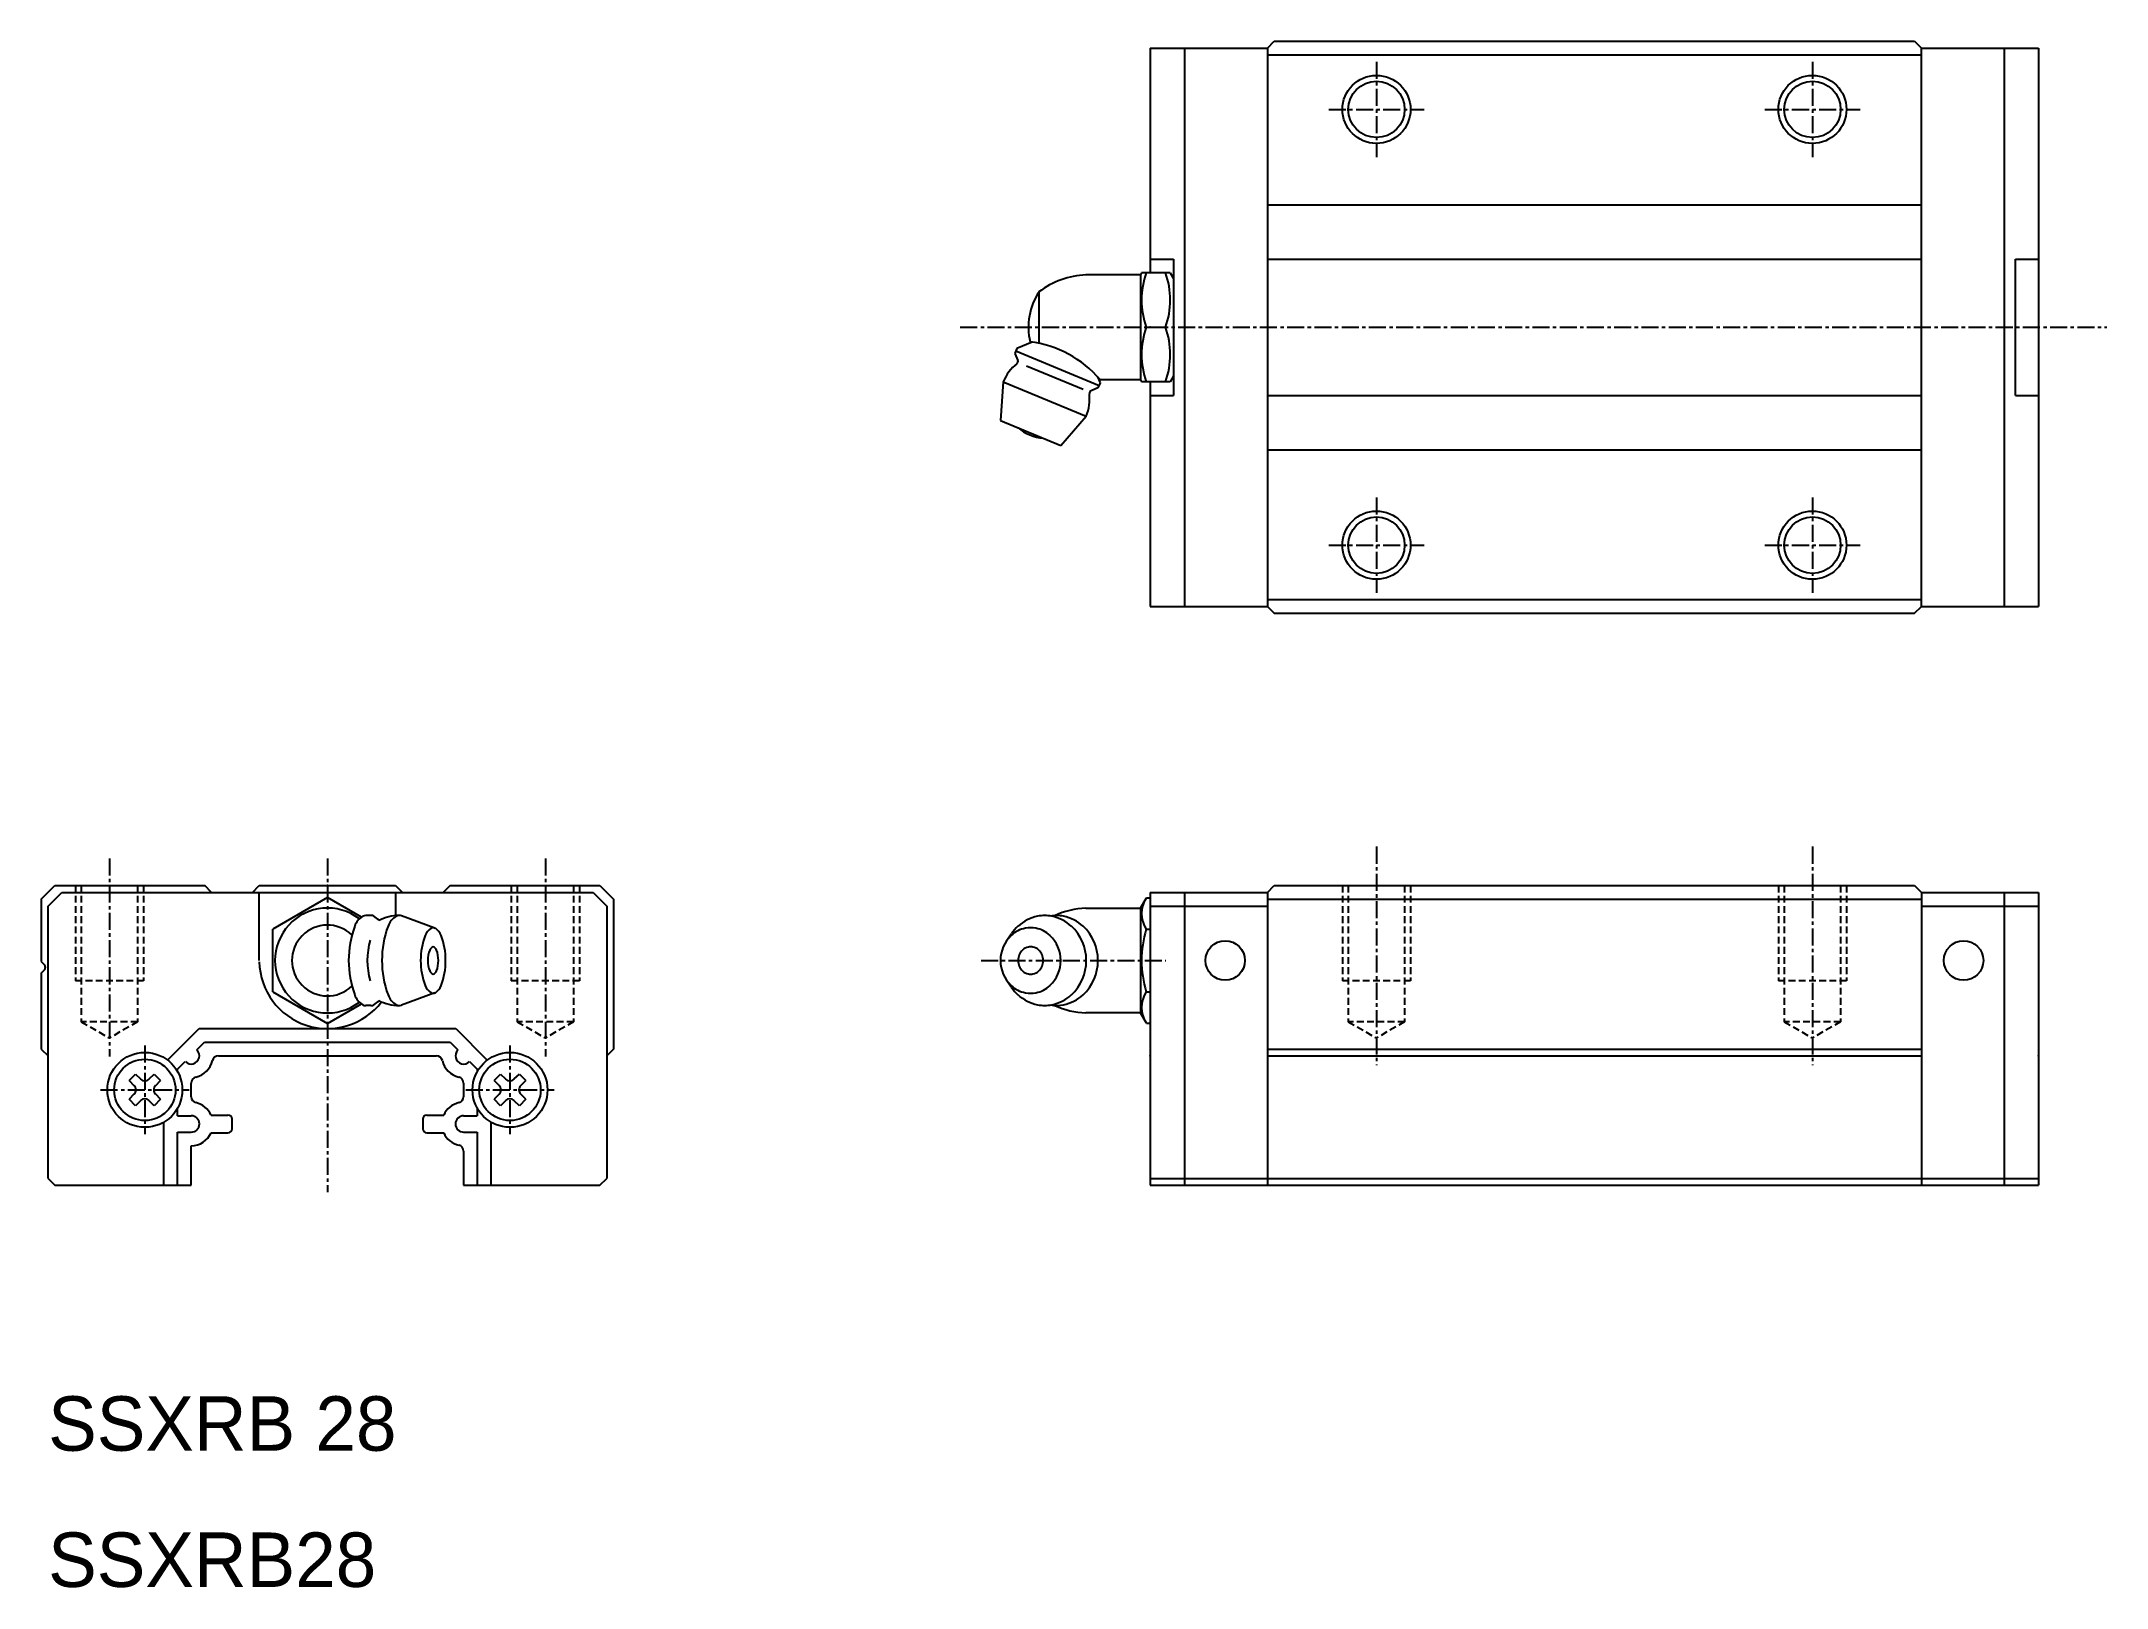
# Model space of a CAD drawing. Extents: x 9 to 161, y 10 to 124.
import ezdxf

# ---------------------------------------------------------------- set-up
doc = ezdxf.new("R2010")
doc.units = 0
doc.linetypes.add('CENTER', pattern=[2, 1.25, -0.25, 0.25, -0.25])
doc.linetypes.add('DASHED', pattern=[0.75, 0.5, -0.25])
doc.layers.get('0').update_dxf_attribs({"linetype": 'CONTINUOUS'})
doc.layers.add('CENTER', color=1, linetype='CENTER')

msp = doc.modelspace()

# ---------------------------------------------------------------- linework, layer by layer
at = {"color": 7, "linetype": 'CONTINUOUS'}
for p, q in [((90.9, 123), (90.9, 106.5)), ((90.9, 123), (99.5, 123)), ((93.4, 123), (93.4, 82)), ((99.5, 123), (100, 123.5)), ((99.5, 123), (99.5, 82)), ((100, 123.5), (147, 123.5)), ((147, 123.5), (147.5, 123)), ((147.5, 82), (147.5, 123)), ((147.5, 123), (156.1, 123)), ((153.6, 82), (153.6, 123)), ((156.1, 123), (156.1, 82)), ((99.5, 122.5), (147.5, 122.5)), ((99.5, 111.5), (147.5, 111.5)), ((90.18, 106.35), (86.18, 106.35)), ((90.26, 106.5), (90.18, 106.35)), ((90.18, 106.35), (90.18, 98.65)), ((92.35, 106.5), (90.26, 106.5)), ((90.9, 107.5), (92.6, 107.5)), ((92.35, 106.5), (92.6, 106.07)), ((92.6, 107.5), (92.6, 97.5)), ((99.5, 107.5), (147.5, 107.5)), ((154.4, 97.5), (154.4, 107.5)), ((154.4, 107.5), (156.1, 107.5)), ((82.73, 105.1), (82.73, 101.32)), ((90.61, 102.5), (92.01, 102.5)), ((81.11, 100.94), (80.96, 100.57)), ((80.96, 100.57), (81.17, 100.06)), ((81.04, 100.76), (87.14, 98.23)), ((82.24, 101.41), (81.11, 100.94)), ((81.82, 99.67), (85.97, 97.96)), ((87.03, 98.86), (87.21, 98.42)), ((90.18, 98.65), (87.21, 98.65)), ((90.18, 98.65), (90.26, 98.5)), ((92.6, 98.93), (92.35, 98.5)), ((80.1, 98.5), (79.9, 95.66)), ((80.1, 98.5), (86.2, 95.97)), ((87.06, 98.05), (86.55, 97.84)), ((87.21, 98.42), (87.06, 98.05)), ((92.35, 98.5), (90.26, 98.5)), ((90.9, 98.5), (90.9, 82)), ((90.9, 97.5), (92.6, 97.5)), ((99.5, 97.5), (147.5, 97.5)), ((154.4, 97.5), (156.1, 97.5)), ((79.9, 95.66), (84.33, 93.82)), ((84.33, 93.82), (86.2, 95.97)), ((99.5, 93.5), (147.5, 93.5)), ((90.9, 82), (99.5, 82)), ((99.5, 82.5), (147.5, 82.5)), ((99.5, 82), (100, 81.5)), ((147, 81.5), (147.5, 82)), ((147.5, 82), (156.1, 82)), ((100, 81.5), (147, 81.5)), ((9.5, 60.5), (10.5, 61.5)), ((10, 60), (11, 61)), ((10.5, 61.5), (21.5, 61.5)), ((11, 61), (50, 61)), ((22, 61), (21.5, 61.5)), ((25, 61), (25.5, 61.5)), ((25.5, 61.5), (35.5, 61.5)), ((25.5, 56), (25.5, 61)), ((35.5, 61.5), (36, 61)), ((35.5, 61), (35.5, 59.29)), ((39.5, 61.5), (39, 61)), ((39.5, 61.5), (50.5, 61.5)), ((50, 61), (51, 60)), ((50.5, 61.5), (51.5, 60.5)), ((90.9, 61), (90.9, 39.5)), ((90.9, 61), (99.5, 61)), ((93.4, 61), (93.4, 39.5)), ((99.5, 61), (100, 61.5)), ((99.5, 61), (99.5, 39.5)), ((100, 61.5), (147, 61.5)), ((147, 61.5), (147.5, 61)), ((147.5, 61), (147.5, 39.5)), ((147.5, 61), (156.1, 61)), ((153.6, 39.5), (153.6, 61)), ((156.1, 61), (156.1, 39.5)), ((9.5, 60.5), (9.5, 55.92)), ((10, 40), (10, 60)), ((30.5, 60.62), (26.5, 58.31)), ((32.99, 59.18), (30.5, 60.62)), ((33.69, 59.3), (33.32, 59.3)), ((38.39, 58.38), (35.94, 59.27)), ((51, 60), (51, 40)), ((51.5, 60.5), (51.5, 49.5)), ((86.18, 59.85), (90.18, 59.85)), ((90.18, 59.85), (90.61, 60.6)), ((90.18, 59.85), (90.18, 52.15)), ((90.61, 60.6), (90.9, 60.6)), ((90.9, 60), (99.5, 60)), ((99.5, 60.5), (147.5, 60.5)), ((147.5, 60), (156.1, 60)), ((26.5, 56), (26.5, 58.31)), ((80.33, 57.42), (80.7, 57.96)), ((90.61, 58.3), (90.9, 58.3)), ((9.5, 55.92), (9.71, 55.71)), ((9.5, 55.08), (9.71, 55.29)), ((9.5, 55.08), (9.5, 49.5)), ((26.5, 53.69), (26.5, 56)), ((26.5, 53.69), (30.5, 51.38)), ((38.39, 53.62), (35.94, 52.73)), ((80.7, 54.04), (80.33, 54.58)), ((80.7, 54.04), (80.71, 54.02)), ((90.61, 53.7), (90.9, 53.7)), ((30.5, 51.38), (32.99, 52.82)), ((33.69, 52.7), (33.32, 52.7)), ((90.18, 52.15), (86.18, 52.15)), ((90.61, 51.4), (90.18, 52.15)), ((18.77, 48.69), (21.08, 51)), ((21.08, 51), (39.92, 51)), ((39.92, 51), (42.23, 48.69)), ((90.61, 51.4), (90.9, 51.4)), ((9.5, 49.5), (10, 49)), ((19.5, 48.01), (20.07, 48.58)), ((20.92, 49.43), (21.49, 50)), ((21.49, 50), (39.51, 50)), ((22.5, 49), (38.5, 49)), ((39.51, 50), (40.08, 49.43)), ((40.93, 48.58), (41.5, 48.01)), ((51.5, 49.5), (51, 49)), ((99.5, 49.5), (147.5, 49.5)), ((99.5, 49), (147.5, 49)), ((15.94, 47.19), (16.41, 47.66)), ((15.94, 47.19), (16.3, 46.82)), ((16.41, 47.66), (16.78, 47.3)), ((17.42, 47.3), (17.79, 47.66)), ((17.79, 47.66), (18.26, 47.19)), ((17.9, 46.82), (18.26, 47.19)), ((19.5, 47.84), (19.5, 48.01)), ((20.5, 46), (20.5, 47)), ((40.5, 47), (40.5, 46)), ((41.5, 48.01), (41.5, 47.84)), ((42.74, 47.19), (43.21, 47.66)), ((42.74, 47.19), (43.1, 46.82)), ((43.21, 47.66), (43.58, 47.3)), ((44.22, 47.3), (44.59, 47.66)), ((44.59, 47.66), (45.06, 47.19)), ((44.7, 46.82), (45.06, 47.19)), ((16.3, 46.18), (15.94, 45.81)), ((16.41, 45.34), (15.94, 45.81)), ((16.78, 45.7), (16.41, 45.34)), ((17.79, 45.34), (17.42, 45.7)), ((18.26, 45.81), (17.79, 45.34)), ((18.26, 45.81), (17.9, 46.18)), ((43.1, 46.18), (42.74, 45.81)), ((43.21, 45.34), (42.74, 45.81)), ((43.58, 45.7), (43.21, 45.34)), ((44.59, 45.34), (44.22, 45.7)), ((45.06, 45.81), (44.59, 45.34)), ((45.06, 45.81), (44.7, 46.18)), ((18.5, 39.5), (18.5, 44.13)), ((19.5, 44.6), (19.5, 45.16)), ((19.5, 44.6), (20.5, 44.6)), ((21.96, 44.65), (23.2, 44.65)), ((23.5, 43.65), (23.5, 44.35)), ((37.5, 44.35), (37.5, 43.65)), ((37.8, 44.65), (39.04, 44.65)), ((40.5, 44.6), (41.5, 44.6)), ((41.5, 45.16), (41.5, 44.6)), ((42.5, 44.13), (42.5, 39.5)), ((19.5, 43.4), (20.5, 43.4)), ((19.5, 39.5), (19.5, 43.4)), ((21.96, 43.35), (23.2, 43.35)), ((37.8, 43.35), (39.04, 43.35)), ((40.5, 43.4), (41.5, 43.4)), ((41.5, 43.4), (41.5, 39.5)), ((20.5, 39.5), (20.5, 42.4)), ((40.5, 42), (40.5, 39.5)), ((10, 40), (10.5, 39.5)), ((10.5, 39.5), (20.5, 39.5)), ((40.5, 39.5), (50.5, 39.5)), ((50.5, 39.5), (51, 40)), ((90.9, 40), (99.5, 40)), ((90.9, 39.5), (156.1, 39.5)), ((99.5, 40), (147.5, 40)), ((147.5, 40), (156.1, 40))]:
    msp.add_line(p, q, dxfattribs=at)
at = {"color": 3, "linetype": 'DASHED'}
for p, q in [((12, 61.5), (12, 54.5)), ((12.43, 61.5), (12.43, 51.5)), ((16.57, 61.5), (16.57, 51.5)), ((17, 61.5), (17, 54.5)), ((44, 61.5), (44, 54.5)), ((44.43, 61.5), (44.43, 51.5)), ((48.57, 61.5), (48.57, 51.5)), ((49, 61.5), (49, 54.5)), ((105, 61.5), (105, 54.5)), ((105.43, 61.5), (105.43, 51.5)), ((109.57, 61.5), (109.57, 51.5)), ((110, 61.5), (110, 54.5)), ((137, 61.5), (137, 54.5)), ((137.43, 61.5), (137.43, 51.5)), ((141.57, 61.5), (141.57, 51.5)), ((142, 61.5), (142, 54.5)), ((17, 54.5), (12, 54.5)), ((49, 54.5), (44, 54.5)), ((110, 54.5), (105, 54.5)), ((142, 54.5), (137, 54.5)), ((16.57, 51.5), (12.43, 51.5)), ((12.43, 51.5), (14.5, 50.31)), ((16.57, 51.5), (14.5, 50.31)), ((44.43, 51.5), (46.5, 50.31)), ((48.57, 51.5), (44.43, 51.5)), ((48.57, 51.5), (46.5, 50.31)), ((105.43, 51.5), (107.5, 50.31)), ((109.57, 51.5), (105.43, 51.5)), ((109.57, 51.5), (107.5, 50.31)), ((137.43, 51.5), (139.5, 50.31)), ((141.57, 51.5), (137.43, 51.5)), ((141.57, 51.5), (139.5, 50.31))]:
    msp.add_line(p, q, dxfattribs=at)
at = {"color": 3, "linetype": 'CONTINUOUS'}
for centre in [(107.5, 118.5), (139.5, 118.5), (107.5, 86.5), (139.5, 86.5)]:
    msp.add_circle(centre, 2.5, dxfattribs=at)
at = {"color": 7, "linetype": 'CONTINUOUS'}
for centre, radius in [((107.5, 118.5), 2.07), ((139.5, 118.5), 2.07), ((107.5, 86.5), 2.07), ((139.5, 86.5), 2.07), ((96.4, 56), 1.45), ((150.6, 56), 1.45), ((17.1, 46.5), 2.75), ((17.1, 46.5), 2.25), ((43.9, 46.5), 2.75), ((43.9, 46.5), 2.25)]:
    msp.add_circle(centre, radius, dxfattribs=at)
for centre, radius, start, end in [((86.4, 100.35), 6, 92.1789, 127.7261), ((96.21, 104.5), 5.95, 160.3465, 199.6535), ((86.41, 104.5), 5.95, 340.3465, 19.6535), ((86.65, 102.5), 4.7, 146.4138, 193.1788), ((96.21, 100.5), 5.95, 160.3465, 199.6535), ((86.41, 100.5), 5.95, 340.3465, 19.6535), ((80.99, 99.99), 0.2, 308.1641, 22.5004), ((81.1, 93.49), 8, 40.1892, 83.034), ((83.15, 97.23), 3.3, 128.1639, 157.4998), ((83.15, 97.23), 3.3, 337.5, 6.836), ((86.63, 97.65), 0.2, 112.4996, 186.8355), ((83.28, 97.55), 3.2, 229.29, 265.71), ((30.5, 56), 3.85, 52.5077, 307.4921), ((33.82, 58.05), 1.4, 121.1003, 160.1439), ((33.32, 58.8), 0.505, 90.9032, 115.752), ((33.69, 58.8), 0.505, 64.248, 90.9029), ((33.19, 58.05), 1.4, 39.4275, 58.8997), ((35.77, 56), 3.3, 90, 117.0545), ((36.27, 58.05), 1.4, 121.1003, 160.1439), ((35.77, 58.8), 0.505, 68.6875, 115.752), ((83.19, 56.35), 2.95, 101.0363, 132.5263), ((83.15, 56.48), 2.82, 90, 100.8192), ((83.15, 56.48), 2.82, 79.1808, 90), ((84.01, 56.48), 2.82, 90, 98.7658), ((83.11, 56.35), 2.95, 47.4737, 78.9637), ((86.4, 53.85), 6, 92.1777, 114.8938), ((84.01, 56.48), 2.82, 79.1807, 90), ((83.97, 56.35), 2.95, 47.4736, 78.9636), ((92.34, 59.45), 2.08, 146.4718, 213.5286), ((30.5, 56), 2.6, 46.6213, 313.3788), ((39.37, 56), 7.31, 159.7619, 200.2379), ((41.81, 56), 7.31, 159.7619, 200.2379), ((42.65, 56), 5.31, 159.7307, 200.2693), ((38.63, 57.49), 1.02, 121.0514, 160.104), ((38.26, 58.03), 0.368, 64.287, 115.7129), ((37.9, 57.49), 1.02, 19.896, 58.9485), ((33.87, 56), 5.31, 339.7307, 20.2693), ((82.43, 56), 2.53, 133.386, 226.6139), ((82.14, 56.26), 2.15, 101.0363, 132.5263), ((83.58, 56), 3.48, 133.386, 145.8067), ((82.12, 56.35), 2.05, 79.1808, 100.8192), ((82.09, 56.26), 2.15, 47.4737, 78.9636), ((81.8, 56), 2.53, 313.386, 46.6139), ((82.72, 56), 3.48, 313.386, 46.6139), ((83.58, 56), 3.48, 313.3861, 46.6139), ((98.07, 56), 7.81, 162.8691, 197.1308), ((38.74, 56), 5.31, 163.6264, 196.3728), ((40.09, 56), 2.22, 159.7738, 200.2262), ((38.41, 56.62), 0.423, 121.1185, 160.1588), ((38.26, 56.85), 0.153, 64.2337, 115.7663), ((38.11, 56.62), 0.423, 19.8412, 58.8814), ((36.43, 56), 2.22, 339.7738, 20.2262), ((82.25, 56), 1.05, 133.3861, 226.6139), ((82.13, 56.11), 0.895, 101.0363, 132.5263), ((82.12, 56.15), 0.855, 79.1807, 100.8192), ((82.11, 56.11), 0.895, 47.4736, 78.9636), ((81.99, 56), 1.05, 313.3861, 46.6139), ((9.5, 55.5), 0.3, 314.9995, 45.0005), ((30.5, 56), 5, 181.2174, 322.6126), ((38.41, 55.38), 0.423, 199.8412, 238.8814), ((38.26, 55.15), 0.153, 244.2337, 295.7663), ((38.11, 55.38), 0.423, 301.1185, 340.1588), ((82.13, 55.89), 0.895, 227.4736, 258.9636), ((82.12, 55.85), 0.855, 259.1807, 280.8192), ((82.11, 55.89), 0.895, 281.0363, 312.5263), ((33.82, 53.95), 1.4, 199.8561, 238.8996), ((35.77, 56), 3.3, 242.9455, 270), ((36.27, 53.95), 1.4, 199.8561, 238.8996), ((38.63, 54.51), 1.02, 199.896, 238.9485), ((38.26, 53.97), 0.368, 244.287, 295.7129), ((37.9, 54.51), 1.02, 301.0514, 340.104), ((82.14, 55.74), 2.15, 227.4737, 258.9636), ((83.58, 56), 3.48, 214.653, 226.6139), ((83.19, 55.65), 2.95, 227.4737, 258.9637), ((82.12, 55.65), 2.05, 259.1808, 280.8192), ((82.09, 55.74), 2.15, 281.0363, 312.5263), ((83.11, 55.65), 2.95, 281.0363, 312.5263), ((83.97, 55.65), 2.95, 281.0363, 312.5263), ((92.34, 52.55), 2.08, 146.4713, 213.5276), ((33.32, 53.2), 0.505, 244.2479, 270.3932), ((33.69, 53.2), 0.505, 270.3929, 295.752), ((33.19, 53.95), 1.4, 301.1003, 320.5701), ((35.77, 53.2), 0.505, 244.2479, 289.9356), ((83.15, 55.52), 2.82, 259.1808, 280.8192), ((84.01, 55.52), 2.82, 261.2379, 280.8192), ((86.4, 58.15), 6, 245.1062, 267.8223), ((20.5, 49), 0.6, 224.6095, 45.3907), ((20.5, 49), 1.6, 282.6802, 347.3199), ((22.5, 48.55), 0.45, 90.0001, 167.32), ((38.5, 48.55), 0.45, 12.68, 89.9999), ((40.5, 49), 1.6, 192.6801, 257.3199), ((40.5, 49), 0.6, 134.6093, 315.3905), ((17.1, 47.61), 0.45, 225.0002, 314.9999), ((20.95, 47), 0.45, 102.6801, 180), ((40.05, 47), 0.45, 0, 77.3199), ((43.9, 47.61), 0.45, 225.0002, 314.9999), ((15.99, 46.5), 0.45, 314.9999, 45.0001), ((17.1, 45.39), 0.45, 45.0001, 134.9998), ((18.21, 46.5), 0.45, 134.9999, 225.0001), ((20.95, 46), 0.45, 179.999, 257.3196), ((20.5, 44), 1.6, 23.9696, 77.3198), ((40.5, 44), 1.6, 102.6801, 156.0304), ((40.05, 46), 0.45, 282.6804, 0.001), ((42.79, 46.5), 0.45, 314.9999, 45.0001), ((43.9, 45.39), 0.45, 45.0001, 134.9998), ((45.01, 46.5), 0.45, 134.9999, 225.0001), ((20.5, 44), 0.6, 270.0001, 90), ((23.2, 44.35), 0.3, 0, 90), ((37.8, 44.35), 0.3, 90, 180), ((40.5, 44), 0.6, 90, 269.9999), ((20.5, 44), 1.6, 270.0001, 336.0307), ((23.2, 43.65), 0.3, 270, 0), ((37.8, 43.65), 0.3, 180, 270), ((40.5, 44), 1.6, 203.9693, 257.3199), ((40.05, 42), 0.45, 0, 77.3199)]:
    msp.add_arc(centre, radius, start, end, dxfattribs=at)
for p in [(90.9, 102.5), (156.1, 102.5), (30.5, 61.5), (90.9, 49), (156.1, 49)]:
    msp.add_point(p, dxfattribs=at)
at = {"layer": 'CENTER', "color": 1, "linetype": 'CENTER'}
for p, q in [((107.5, 122), (107.5, 115)), ((139.5, 122), (139.5, 115)), ((104, 118.5), (111, 118.5)), ((136, 118.5), (143, 118.5)), ((76.95, 102.5), (161.1, 102.5)), ((107.5, 90), (107.5, 83)), ((139.5, 90), (139.5, 83)), ((104, 86.5), (111, 86.5)), ((136, 86.5), (143, 86.5)), ((107.5, 64.36), (107.5, 48.31)), ((139.5, 64.36), (139.5, 48.31)), ((14.5, 63.5), (14.5, 48.95)), ((30.5, 63.5), (30.5, 39)), ((46.5, 63.5), (46.5, 48.95)), ((78.49, 56), (92.03, 56)), ((17.1, 49.75), (17.1, 43.25)), ((43.9, 49.75), (43.9, 43.25)), ((13.85, 46.5), (20.35, 46.5)), ((40.65, 46.5), (47.15, 46.5))]:
    msp.add_line(p, q, dxfattribs=at)

# ---------------------------------------------------------------- texts
at = {"color": 7, "linetype": 'CONTINUOUS'}
for s, p in [('SSXRB 28 ', (10, 20)), ('SSXRB28', (10, 10))]:
    msp.add_text(s, height=4, dxfattribs=at).set_placement(p)

doc.saveas('drawing.dxf')
